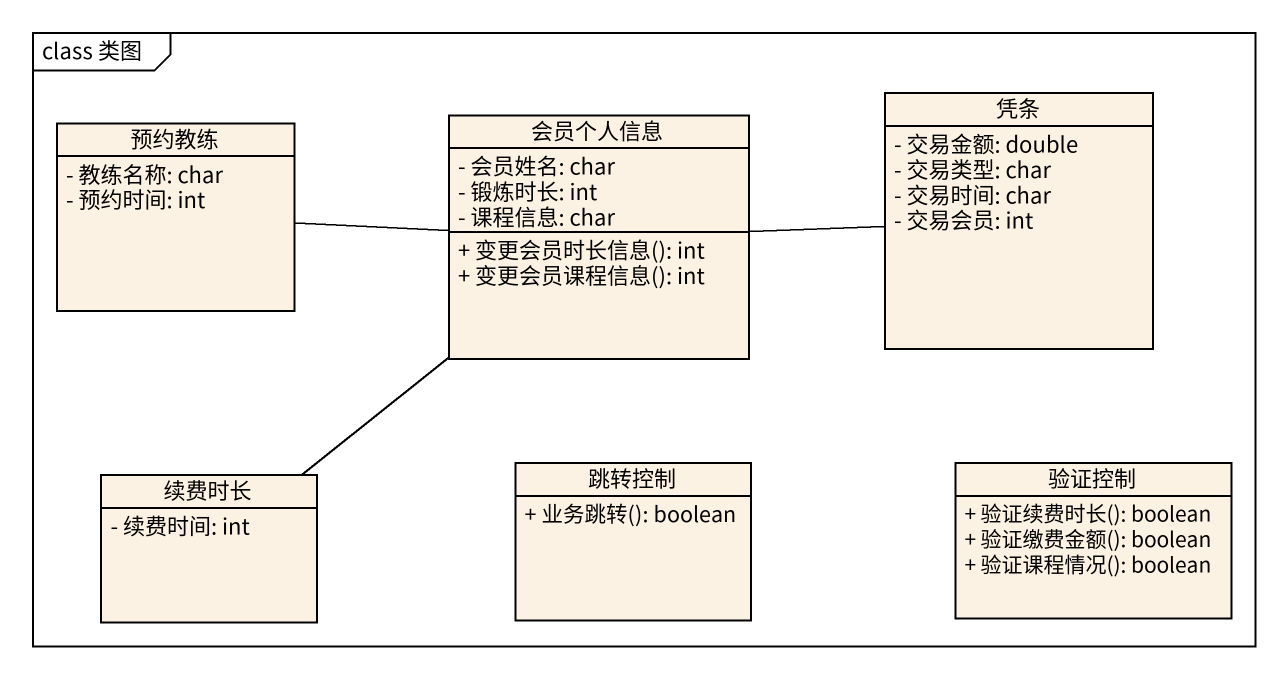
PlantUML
@startuml
mainframe class 类图
hide circle
hide empty members
skinparam classAttributeIconSize 0
class 预约教练 {
  - 教练名称: char
  - 预约时间: int
}
class 会员个人信息 {
  - 会员姓名: char
  - 锻炼时长: int
  - 课程信息: char
  + 变更会员时长信息(): int
  + 变更会员课程信息(): int
}
class 凭条 {
  - 交易金额: double
  - 交易类型: char
  - 交易时间: char
  - 交易会员: int
}
class 续费时长 {
  - 续费时间: int
}
class 跳转控制 {
  + 业务跳转(): boolean
}
class 验证控制 {
  + 验证续费时长(): boolean
  + 验证缴费金额(): boolean
  + 验证课程情况(): boolean
}
预约教练 -right- 会员个人信息
会员个人信息 -right- 凭条
续费时长 -up- 会员个人信息
@enduml
